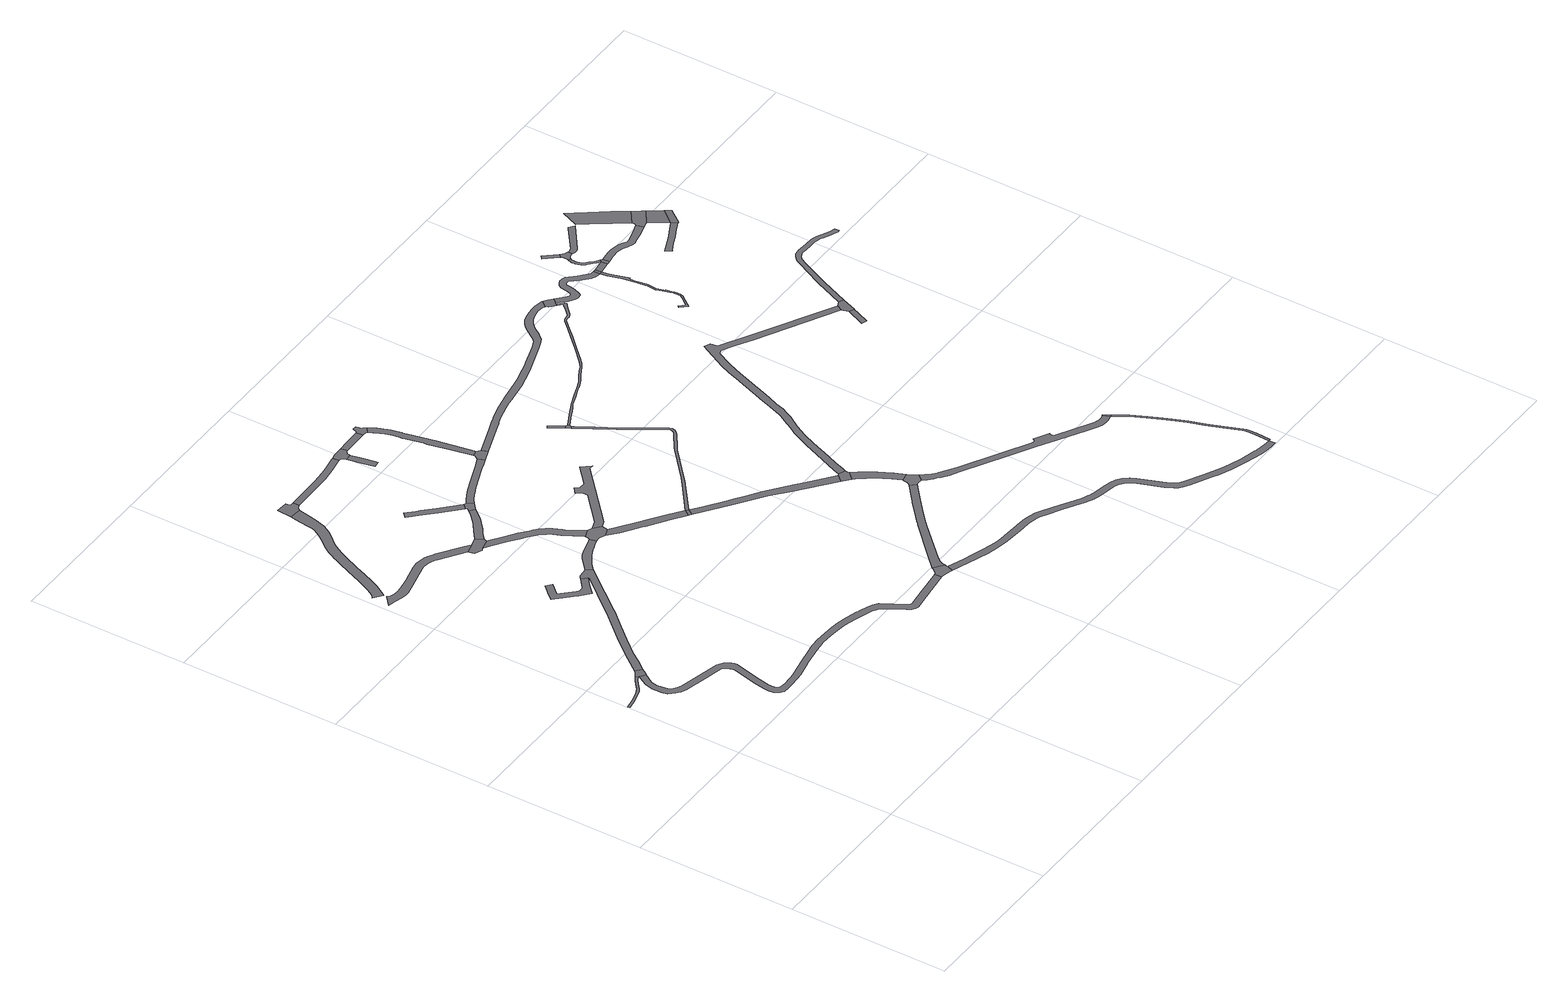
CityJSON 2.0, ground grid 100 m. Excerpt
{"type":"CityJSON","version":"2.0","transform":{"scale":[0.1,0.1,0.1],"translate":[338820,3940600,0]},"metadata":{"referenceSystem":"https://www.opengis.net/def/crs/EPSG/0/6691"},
"CityObjects":{
"road1":{"type":"Road","attributes":{"RoadStructureAttribute.sectionType":"1"},"geometry":[{"type":"MultiSurface","lod":"1","boundaries":[[[0,1,2,3,4,5,6,7,8,9,10,11,12,13,14,15]]]}]},
"road2":{"type":"Road","geometry":[{"type":"MultiSurface","lod":"1","boundaries":[[[16,17,18,19,20,21,22,23,0,15]]]}]},
"road3":{"type":"Road","attributes":{"RoadStructureAttribute.sectionType":"1"},"geometry":[{"type":"MultiSurface","lod":"1","boundaries":[[[20,24,25,26,27,28,29,30,31,32,33,34,35,36,37,38,39,40,41,42,43,44,45,46,47,48,49,21]]]}]},
"road4":{"type":"Road","attributes":{"RoadStructureAttribute.sectionType":"1"},"geometry":[{"type":"MultiSurface","lod":"1","boundaries":[[[50,51,52,53,54,55,56,57,58,59,60,61,62,63,64,65,66,67,68,69,70,71,72,73,74,75,76,77,78,79,80,81,82,83,84]]]}]},
"road5":{"type":"Road","attributes":{"RoadStructureAttribute.sectionType":"1"},"geometry":[{"type":"MultiSurface","lod":"1","boundaries":[[[85,86,87,88,89,90,91,92,93,94,95,96,97,98,99,100,101,102,103,104,105,106,107,108,109,110,111,112,113,114,115,116,117,118,119,120,121,122,123,124,125,126,127,128]]]}]},
"road6":{"type":"Road","attributes":{"RoadStructureAttribute.sectionType":"1"},"geometry":[{"type":"MultiSurface","lod":"1","boundaries":[[[129,130,131,132,133,134,135,136,137,138,139,140,141,142,143,144,145,146,147,148,149,150,151,152,153,154,155,156,157,158,159,160,161,162,163,164,165,166,167,168,169,170,171,172,173,174,175,176,177,178,179,180,181,182,183,184,185,186,187,188,189,190,191,192,193,194,195,196,197,198,199,200,201,202,203,204,205,206,207,208,209,210,211,212,213,214,215,216,217,218,219,220,221,222,223,224,225,226,227,228,229,230,231,232,233,18,17]]]}]},
"road7":{"type":"Road","attributes":{"RoadStructureAttribute.sectionType":"1"},"geometry":[{"type":"MultiSurface","lod":"1","boundaries":[[[38,234,235,236,237,238,239,240,241,242,243,244,245,246,247,248,249,250,251,252,39]]]}]},
"road8":{"type":"Road","geometry":[{"type":"MultiSurface","lod":"1","boundaries":[[[253,254,255,256,257,258,68,67]]]}]},
"road9":{"type":"Road","geometry":[{"type":"MultiSurface","lod":"1","boundaries":[[[259,260,261,262,263,264,265,85,128,266,267,268,269,270,271,272]]]}]},
"road10":{"type":"Road","geometry":[{"type":"MultiSurface","lod":"1","boundaries":[[[273,274,275,276,277,278,279,280,35,34,281,282,283,284,285,286,287,288]]]}]},
"road11":{"type":"Road","attributes":{"RoadStructureAttribute.sectionType":"1"},"geometry":[{"type":"MultiSurface","lod":"1","boundaries":[[[255,289,290,291,292,293,294,295,296,297,298,299,300,301,302,303,304,305,306,307,308,309,310,256]]]}]},
"road12":{"type":"Road","attributes":{"RoadStructureAttribute.sectionType":"1"},"geometry":[{"type":"MultiSurface","lod":"1","boundaries":[[[311,312,313,314,315,258,257,316,317,318,319,320,321,322]]]}]},
"road13":{"type":"Road","attributes":{"RoadStructureAttribute.sectionType":"1"},"geometry":[{"type":"MultiSurface","lod":"1","boundaries":[[[323,324,325,326,327,328,329,330,331]]]}]},
"road14":{"type":"Road","geometry":[{"type":"MultiSurface","lod":"1","boundaries":[[[332,300,299,333,334,273,288,335,336,337,338,339,340]]]}]},
"road15":{"type":"Road","attributes":{"RoadStructureAttribute.sectionType":"1"},"geometry":[{"type":"MultiSurface","lod":"1","boundaries":[[[271,341,342,343,344,345,346,347,348,349,350,351,352,353,354,355,356,357,358,359,360,272]]]}]},
"road16":{"type":"Road","geometry":[{"type":"MultiSurface","lod":"1","boundaries":[[[330,361,322,321,362,363,364,331]]]}]},
"road17":{"type":"Road","attributes":{"RoadStructureAttribute.sectionType":"1"},"geometry":[{"type":"MultiSurface","lod":"1","boundaries":[[[365,366,367,368,369,339,338,370,371,372,373,374,375]]]}]},
"road18":{"type":"Road","geometry":[{"type":"MultiSurface","lod":"1","boundaries":[[[376,377,378,379,380,381,382,180,179,383,384,385]]]}]},
"road19":{"type":"Road","attributes":{"RoadStructureAttribute.sectionType":"1"},"geometry":[{"type":"MultiSurface","lod":"1","boundaries":[[[386,387,388,389,390,391,364,363,392,393,394,395,396,397,398,399,400,401,402]]]}]},
"road20":{"type":"Road","attributes":{"RoadStructureAttribute.sectionType":"1"},"geometry":[{"type":"MultiSurface","lod":"1","boundaries":[[[403,404,405,406,407,408,409]]]}]},
"road21":{"type":"Road","geometry":[{"type":"MultiSurface","lod":"1","boundaries":[[[410,411,412,413,414,409,408,415,416,417,418,419,420,421,422,423,424,425,351,350]]]}]},
"road22":{"type":"Road","attributes":{"RoadStructureAttribute.sectionType":"1"},"geometry":[{"type":"MultiSurface","lod":"1","boundaries":[[[426,427,428,429,430,431,432,433,434,435,436,332,340]]]}]},
"road23":{"type":"Road","geometry":[{"type":"MultiSurface","lod":"1","boundaries":[[[437,438,365,375]]]}]},
"road24":{"type":"Road","attributes":{"RoadStructureAttribute.sectionType":"1"},"geometry":[{"type":"MultiSurface","lod":"1","boundaries":[[[439,440,423,422,441,442]]]}]},
"road25":{"type":"Road","geometry":[{"type":"MultiSurface","lod":"1","boundaries":[[[443,402,401,444,445,446,447]]]}]},
"road26":{"type":"Road","attributes":{"RoadStructureAttribute.sectionType":"1"},"geometry":[{"type":"MultiSurface","lod":"1","boundaries":[[[446,448,449,450,451,452,453,454,455,456,457,458,459,460,461,462,463,464,465,466,467,468,469,470,471,472,473,474,475,476,477,478,479,480,481,447]]]}]},
"road27":{"type":"Road","geometry":[{"type":"MultiSurface","lod":"1","boundaries":[[[482,483,484,464,463,485,486,487,488,489,490,491,492,493,494,439,442]]]}]},
"road28":{"type":"Road","attributes":{"RoadStructureAttribute.sectionType":"1"},"geometry":[{"type":"MultiSurface","lod":"1","boundaries":[[[495,496,497,498,499,500,501,502,503,504,505,506,507,508,509,510,511,512,513,514,515,516,379,378]]]}]},
"road29":{"type":"Road","attributes":{"RoadStructureAttribute.sectionType":"1"},"geometry":[{"type":"MultiSurface","lod":"1","boundaries":[[[437,517,518,519,520,521,522,523,524,525,526,527,528,529,530,531,532,533,438]]]}]},
"road30":{"type":"Road","attributes":{"RoadStructureAttribute.sectionType":"1"},"geometry":[{"type":"MultiSurface","lod":"1","boundaries":[[[534,535,536,537,538,539,540,541,542,543,544,545,546,547,548,549,550,551,552,553,554,555,556,557,558,559,560,561,562,563,564,565,566,567,568,569,570,571,365,438]]]}]},
"road31":{"type":"Road","geometry":[{"type":"MultiSurface","lod":"1","boundaries":[[[572,573,574,575]]]}]},
"road32":{"type":"Road","geometry":[{"type":"MultiSurface","lod":"1","boundaries":[[[576,572,575,577,553,552,578,579,580]]]}]},
"road33":{"type":"Road","geometry":[{"type":"MultiSurface","lod":"1","boundaries":[[[524,523,581,582,583,584,585]]]}]},
"road34":{"type":"Road","attributes":{"RoadStructureAttribute.sectionType":"1"},"geometry":[{"type":"MultiSurface","lod":"1","boundaries":[[[586,587,588,589,590,591,582,581,592,593,594,595,596,597]]]}]},
"road35":{"type":"Road","geometry":[{"type":"MultiSurface","lod":"1","boundaries":[[[598,599,600,505,504,601,602,603,604,605,586,597]]]}]},
"road36":{"type":"Road","attributes":{"RoadStructureAttribute.sectionType":"1"},"geometry":[{"type":"MultiSurface","lod":"1","boundaries":[[[606,607,608,609,610,611,612,613,614,615,616,617,618,619,620,621,622,623,624,625,626,627,628,629,630,631,632,633,634,635,636,637,638,639,640,641,642,643,644,645,646,647,648,649,376,385,650,651,652,653,654,655,656,657,658,659,660,661,662,663,664,665,666,667,668,669,670,671,672,673,674,675,676,677,678,679,680,681,682,683,684,685,686,687,688,689,690,691]]]}]},
"road37":{"type":"Road","attributes":{"RoadStructureAttribute.sectionType":"1"},"geometry":[{"type":"MultiSurface","lod":"1","boundaries":[[[692,693,694,695,696,697,698,699,700,701,702,703,704,705,706,707,708,709,710,711,712,713,714,715,716,717,718,719,720,721,445,444,722,723,724,725,726,727,728,729,730,731,732,733,734,735,736,737,738,739,740,741,742,743,744,745,746,747,748,749,750,751,752]]]}]},
"road38":{"type":"Road","attributes":{"RoadStructureAttribute.sectionType":"1"},"geometry":[{"type":"MultiSurface","lod":"1","boundaries":[[[603,753,754,755,756,757,758,759,760,761,762,763,764,765,766,767,768,769,770,771,772,773,774,775,776,777,778,779,780,781,782,783,784,785,786,787,788,789,790,791,792,793,794,795,604]]]}]},
"road39":{"type":"Road","attributes":{"RoadStructureAttribute.sectionType":"1"},"geometry":[{"type":"MultiSurface","lod":"1","boundaries":[[[579,796,797,798,799,800,801,802,803,804,805,806,807,808,809,810,811,812,813,814,815,816,817,818,819,820,821,822,823,824,825,826,827,828,829,830,831,832,833,834,835,836,837,838,839,840,841,842,843,844,845,846,847,848,849,850,851,852,853,854,855,856,857,580]]]}]},
"road40":{"type":"Road","geometry":[{"type":"MultiSurface","lod":"1","boundaries":[[[858,859,860,861,862,863,864,865,866,867,868,869,870,871,872,873,874,875,876,877,878,879,880,881,882,585,584,883,884,885,886,887,888,889,890,891,892,893,894,895,896,897,898,899,900,901,902,903,904]]]}]},
"road41":{"type":"Road","geometry":[{"type":"MultiSurface","lod":"1","boundaries":[[[905,906,772,771,907,908]]]}]},
"road42":{"type":"Road","attributes":{"RoadStructureAttribute.sectionType":"1"},"geometry":[{"type":"MultiSurface","lod":"1","boundaries":[[[907,909,910,911,912,913,914,915,916,917,918,919,920,691,921,922,923,924,925,926,927,928,929,930,931,932,933,908]]]}]},
"road43":{"type":"Road","geometry":[{"type":"MultiSurface","lod":"1","boundaries":[[[934,935,936,828,827,937,938,939,940,692,752]]]}]},
"road44":{"type":"Road","attributes":{"RoadStructureAttribute.sectionType":"1"},"geometry":[{"type":"MultiSurface","lod":"1","boundaries":[[[941,942,943,944,945,946,947,948,949,950,951,952,953,954,955,956,939,938,957,958,959,960,961,962,963,964,965,966,967,968,969,970,971,972,973,974,975,976,977,978]]]}]},
"road45":{"type":"Road","attributes":{"RoadStructureAttribute.sectionType":"1"},"geometry":[{"type":"MultiSurface","lod":"1","boundaries":[[[979,980,981,982,983,984,985,986,987,988,989,990,991,992,993,994,995,996,997,998,999,1000,1001,1002,1003,1004,1005,1006,1007,1008,1009,1010,1011,1012,1013,1014,1015,1016,1017,1018,1019,1020,1021,1022,1023,1024,1025,1026,1027,1028,1029,1030,1031,1032,1033,1034,1035,1036,1037,1038,1039,1040]]]}]},
"road46":{"type":"Road","geometry":[{"type":"MultiSurface","lod":"1","boundaries":[[[1039,1041,1042,978,977,1040]]]}]},
"road47":{"type":"Road","geometry":[{"type":"MultiSurface","lod":"1","boundaries":[[[1043,1044,1045,1046,1047]]]}]},
"road48":{"type":"Road","attributes":{"RoadStructureAttribute.sectionType":"1"},"geometry":[{"type":"MultiSurface","lod":"1","boundaries":[[[1048,1041,1039,1049,1050,1051]]]}]},
"road49":{"type":"Road","attributes":{"RoadStructureAttribute.sectionType":"1"},"geometry":[{"type":"MultiSurface","lod":"1","boundaries":[[[1052,1053,1054,1055,1056]]]}]},
"road50":{"type":"Road","attributes":{"RoadStructureAttribute.sectionType":"1"},"geometry":[{"type":"MultiSurface","lod":"1","boundaries":[[[1057,1058,1059,1060,1061,1062,1063,1064,1065,1066,1067,1068,1069,1070,1071,1072,1073,1074,1075,1076,1077,1078,1079,1080,1081,1082,1083,1084,1085,1086,1051]]]}]},
"road51":{"type":"Road","geometry":[{"type":"MultiSurface","lod":"1","boundaries":[[[1087,1088,1089,1090,1091,1072,1071,1092,1093,1094,1095,1096,1097,1098,1099,1100,1101,1102,1103,1104,1105,1106,1107,1052,1056]]]}]},
"road52":{"type":"Road","geometry":[{"type":"MultiSurface","lod":"1","boundaries":[[[903,1043,1047,1108,1109,1110,1111,904]]]}]},
"road53":{"type":"Road","geometry":[{"type":"MultiSurface","lod":"1","boundaries":[[[1057,1051,1050,1112,1113]]]}]},
"road54":{"type":"Road","attributes":{"RoadStructureAttribute.sectionType":"1"},"geometry":[{"type":"MultiSurface","lod":"1","boundaries":[[[1100,1114,1115,1116,1117,1118,1119,1120,1121,1122,1123,1124,1125,1126,1127,1128,1101]]]}]},
"road55":{"type":"Road","attributes":{"RoadStructureAttribute.sectionType":"1"},"geometry":[{"type":"MultiSurface","lod":"1","boundaries":[[[1112,1129,1130,1131,1132,1133,1134,1135,1136,1137,1138,1139,1140,1141,1142,1143,1144,1145,1146,1147,1148,1149,1150,1151,1152,1153,1154,1155,1156,1157,1158,1113]]]}]},
"road56":{"type":"Road","attributes":{"RoadStructureAttribute.sectionType":"1"},"geometry":[{"type":"MultiSurface","lod":"1","boundaries":[[[1159,1160,1161,1162,1163,1164,1165,1166,1167,1168,1169]]]}]},
"road57":{"type":"Road","attributes":{"RoadStructureAttribute.sectionType":"1"},"geometry":[{"type":"MultiSurface","lod":"1","boundaries":[[[1170,1171,1172,1173,1174,1175,1176,1177,1178,1179,1180,1181,1182,1183,1184,1185,1186,1187,1188,1189,1190,1191,1192,1193,1194,1195,1196,1197,1198,1199,1200,1201,1202,1203,1204,1205,1206,1207,1208,1111,1110]]]}]},
"road58":{"type":"Road","attributes":{"function":"2","RoadStructureAttribute.sectionType":"1"},"geometry":[{"type":"MultiSurface","lod":"1","boundaries":[[[1209,1210,1211,1212,1213,1214,1215,1216,1217,1218,1219,1220]]]}]},
"road59":{"type":"Road","geometry":[{"type":"MultiSurface","lod":"1","boundaries":[[[1221,1213,1212,1222,1223,1224,1143,1142,1225,1226,1227]]]}]},
"road60":{"type":"Road","attributes":{"function":"2","RoadStructureAttribute.sectionType":"1"},"geometry":[{"type":"MultiSurface","lod":"1","boundaries":[[[1226,1228,1229,1230,1231,1227]]]}]},
"road61":{"type":"Road","geometry":[{"type":"MultiSurface","lod":"1","boundaries":[[[1231,1230,1169,1168,1232,1233]]]}]}
},
"vertices":[
[253,1844,0],[222,1824,0],[184,1793,0],[166,1779,0],[150,1770,0],[130,1762,0],[69,1745,0],[8,1735,0],[11,1720,0],[72,1730,0],[135,1747,0],[156,1756,0],[174,1766,0],[193,1782,0],[231,1812,0],[262,1830,0],
[266,1830,0],[266,1827,0],[300,1802,0],[308,1812,0],[332,1845,0],[294,1873,0],[287,1867,0],[282,1863,0],
[379,1907,0],[428,1973,0],[492,2049,0],[503,2062,0],[582,2150,0],[676,2254,0],[685,2265,0],[779,2379,0],[787,2390,0],[881,2505,0],[918,2551,0],[894,2588,0],[836,2585,0],[823,2575,0],[815,2568,0],[843,2535,0],[848,2533,0],[752,2418,0],[651,2295,0],[641,2283,0],[554,2186,0],[469,2092,0],[463,2084,0],[412,2024,0],[393,2001,0],[315,1900,0],
[42,3326,0],[62,3323,0],[92,3317,0],[144,3301,0],[167,3297,0],[194,3298,0],[215,3302,0],[261,3313,0],[295,3321,0],[412,3348,0],[434,3350,0],[454,3348,0],[467,3347,0],[480,3344,0],[500,3337,0],[522,3325,0],[526,3322,0],[677,3220,0],[741,3235,0],[708,3259,0],[562,3358,0],[550,3366,0],[523,3382,0],[499,3392,0],[467,3398,0],[435,3400,0],[404,3397,0],[396,3395,0],[284,3370,0],[207,3354,0],[173,3352,0],[143,3355,0],[125,3360,0],[111,3369,0],[102,3380,0],
[404,4202,0],[403,4191,0],[395,4133,0],[387,4080,0],[383,4059,0],[376,4035,0],[361,4004,0],[343,3977,0],[328,3958,0],[312,3937,0],[286,3906,0],[254,3859,0],[235,3822,0],[231,3813,0],[215,3776,0],[202,3750,0],[172,3677,0],[133,3585,0],[121,3557,0],[94,3500,0],[68,3455,0],[57,3445,0],[47,3440,0],[102,3399,0],[118,3424,0],[147,3471,0],[176,3532,0],[216,3626,0],[227,3653,0],[275,3765,0],[289,3796,0],[305,3828,0],[334,3870,0],[358,3899,0],[394,3940,0],[403,3953,0],[405,3957,0],[416,3973,0],[437,4015,0],[445,4039,0],[453,4070,0],[464,4120,0],[471,4159,0],[478,4195,0],
[246,1795,0],[227,1756,0],[220,1730,0],[216,1709,0],[214,1680,0],[216,1651,0],[226,1612,0],[254,1578,0],[281,1559,0],[311,1546,0],[446,1512,0],[569,1484,0],[581,1473,0],[587,1465,0],[594,1455,0],[598,1444,0],[603,1428,0],[601,1410,0],[566,1264,0],[551,1193,0],[548,1158,0],[554,1130,0],[562,1114,0],[573,1098,0],[592,1083,0],[625,1080,0],[657,1080,0],[723,1083,0],[764,1089,0],[869,1110,0],[877,1112,0],[998,1133,0],[1029,1136,0],[1072,1139,0],[1146,1136,0],[1204,1132,0],[1254,1125,0],[1275,1120,0],[1291,1115,0],[1357,1095,0],[1385,1087,0],[1451,1064,0],[1472,1052,0],[1491,1039,0],[1566,912,0],[1582,889,0],[1600,875,0],[1622,870,0],[1653,874,0],[1887,903,0],[1911,905,0],[1909,949,0],[1873,945,0],[1755,931,0],[1647,919,0],[1628,916,0],[1619,917,0],[1614,921,0],[1603,936,0],[1525,1070,0],[1497,1091,0],[1470,1105,0],[1421,1122,0],[1402,1129,0],[1398,1130,0],[1302,1157,0],[1279,1162,0],[1259,1166,0],[1208,1172,0],[1148,1175,0],[1072,1179,0],[1026,1176,0],[992,1173,0],[975,1170,0],[870,1151,0],[754,1128,0],[717,1123,0],[696,1122,0],[659,1120,0],[631,1120,0],[613,1124,0],[604,1131,0],[597,1145,0],[594,1161,0],[596,1188,0],[607,1255,0],[641,1392,0],[650,1430,0],[648,1449,0],[642,1467,0],[634,1484,0],[621,1500,0],[606,1513,0],[585,1525,0],[456,1554,0],[325,1587,0],[303,1596,0],[283,1610,0],[265,1632,0],[258,1661,0],[256,1682,0],[255,1705,0],[258,1722,0],[263,1742,0],[280,1773,0],
[777,2535,0],[761,2522,0],[753,2517,0],[744,2515,0],[734,2516,0],[722,2517,0],[711,2522,0],[709,2525,0],[630,2604,0],[689,2669,0],[656,2697,0],[600,2638,0],[572,2604,0],[602,2575,0],[618,2559,0],[662,2515,0],[683,2494,0],[742,2444,0],[788,2491,0],
[684,3180,0],[729,3160,0],[746,3169,0],[814,3185,0],[818,3202,0],[793,3248,0],
[503,4260,0],[498,4262,0],[492,4267,0],[488,4272,0],[485,4281,0],[484,4291,0],[414,4298,0],[487,4209,0],[492,4213,0],[496,4216,0],[500,4217,0],[507,4219,0],[515,4221,0],[514,4260,0],
[1133,2716,0],[1097,2704,0],[1067,2696,0],[1040,2689,0],[1018,2683,0],[992,2671,0],[970,2657,0],[930,2623,0],[958,2586,0],[998,2615,0],[1016,2626,0],[1040,2637,0],[1061,2647,0],[1079,2654,0],[1110,2665,0],[1145,2675,0],
[788,3142,0],[874,3081,0],[929,3039,0],[965,3013,0],[1002,2984,0],[1022,2965,0],[1041,2941,0],[1058,2917,0],[1061,2908,0],[1080,2866,0],[1142,2750,0],[1192,2768,0],[1131,2877,0],[1124,2889,0],[1102,2941,0],[1081,2971,0],[1058,2999,0],[1034,3022,0],[1018,3035,0],[994,3054,0],[966,3075,0],[903,3121,0],
[960,3384,0],[925,3350,0],[898,3328,0],[887,3319,0],[853,3294,0],[831,3214,0],[854,3235,0],[887,3259,0],[931,3296,0],[962,3324,0],[1014,3387,0],[983,3412,0],
[904,3571,0],[841,3634,0],[823,3652,0],[772,3703,0],[744,3675,0],[813,3606,0],[876,3542,0],[986,3438,0],[1015,3466,0],
[1222,2754,0],[1142,2736,0],[1139,2725,0],[1159,2677,0],[1172,2677,0],[1190,2671,0],[1209,2660,0],[1261,2682,0],[1267,2718,0],
[533,4222,0],[570,4222,0],[666,4225,0],[740,4226,0],[791,4228,0],[828,4230,0],[873,4237,0],[917,4245,0],[955,4253,0],[969,4254,0],[963,4294,0],[953,4293,0],[910,4284,0],[867,4277,0],[824,4270,0],[778,4268,0],[739,4266,0],[665,4265,0],[643,4264,0],[570,4262,0],
[996,3428,0],[1021,3393,0],[1055,3421,0],[1031,3460,0],
[1636,2413,0],[1544,2477,0],[1447,2546,0],[1411,2572,0],[1302,2648,0],[1272,2608,0],[1328,2569,0],[1384,2531,0],[1400,2519,0],[1516,2438,0],[1607,2373,0],
[2008,928,0],[2009,938,0],[2010,948,0],[1952,993,0],[1946,984,0],[1932,964,0],[1920,954,0],[1916,905,0],[1954,900,0],[1992,888,0],
[1340,3598,0],[1317,3588,0],[1213,3548,0],[1133,3515,0],[1092,3495,0],[1058,3476,0],[1082,3442,0],[1111,3460,0],[1150,3478,0],[1156,3481,0],[1228,3511,0],[1332,3553,0],[1348,3557,0],[1371,3564,0],[1371,3565,0],[1408,3578,0],[1392,3621,0],
[1016,4132,0],[1029,4057,0],[1069,4064,0],[1055,4140,0],[1051,4161,0],[1038,4227,0],[998,4222,0],
[978,4252,0],[985,4246,0],[990,4240,0],[992,4237,0],[996,4230,0],[1039,4236,0],[1039,4242,0],[1041,4248,0],[1045,4252,0],[1050,4256,0],[1055,4259,0],[1060,4260,0],[1066,4261,0],[1058,4303,0],[1020,4301,0],[988,4298,0],
[1305,2733,0],[1659,3056,0],[1688,3053,0],[1642,3109,0],[1528,3005,0],[1490,3008,0],[1469,3035,0],[1431,3002,0],[1455,2971,0],[1456,2938,0],[1278,2776,0],
[1624,2361,0],[1651,2399,0],
[1222,4307,0],[1118,4306,0],[1119,4263,0],[1227,4264,0],
[1409,3647,0],[1480,3605,0],[1466,3643,0],[1447,3663,0],[1408,3655,0],
[1419,3807,0],[1402,3895,0],[1392,3945,0],[1367,4068,0],[1362,4094,0],[1362,4098,0],[1355,4127,0],[1347,4161,0],[1341,4181,0],[1334,4200,0],[1327,4218,0],[1319,4235,0],[1313,4247,0],[1306,4260,0],[1300,4270,0],[1293,4281,0],[1258,4255,0],[1264,4248,0],[1268,4240,0],[1274,4227,0],[1280,4215,0],[1289,4199,0],[1291,4194,0],[1296,4182,0],[1300,4167,0],[1306,4150,0],[1312,4123,0],[1318,4090,0],[1323,4065,0],[1323,4063,0],[1348,3946,0],[1352,3923,0],[1360,3885,0],[1381,3786,0],
[1231,4264,0],[1243,4262,0],[1249,4261,0],[1286,4289,0],[1279,4296,0],[1274,4303,0],[1269,4313,0],[1267,4323,0],[1267,4338,0],[1242,4339,0],[1238,4325,0],[1234,4315,0],[1231,4311,0],
[2015,970,0],[2024,988,0],[2044,1015,0],[2244,1219,0],[2268,1243,0],[2273,1248,0],[2356,1323,0],[2417,1376,0],[2487,1434,0],[2522,1463,0],[2493,1498,0],[2420,1437,0],[2388,1410,0],[2376,1400,0],[2326,1357,0],[2252,1290,0],[2237,1276,0],[2230,1270,0],[2045,1087,0],[2016,1058,0],[2006,1048,0],[1961,1004,0],
[1815,2225,0],[1980,2106,0],[2000,2090,0],[2011,2081,0],[2087,2019,0],[2165,1956,0],[2318,1833,0],[2352,1871,0],[2193,1998,0],[2157,2028,0],[2041,2121,0],[2029,2129,0],[2008,2146,0],[1927,2200,0],[1864,2243,0],[1840,2259,0],[1723,2345,0],
[1801,2517,0],[1851,2557,0],[1876,2578,0],[2047,2728,0],[2058,2739,0],[2071,2747,0],[2080,2753,0],[2087,2758,0],[2169,2816,0],[2187,2830,0],[2199,2848,0],[2203,2866,0],[2197,2886,0],[2155,2951,0],[2049,3116,0],[1981,3232,0],[1957,3273,0],[1922,3332,0],[1917,3341,0],[1903,3332,0],[1907,3325,0],[1940,3269,0],[1963,3231,0],[2029,3119,0],[2036,3108,0],[2183,2880,0],[2187,2866,0],[2185,2854,0],[2176,2840,0],[2160,2828,0],[2077,2770,0],[2062,2760,0],[2054,2754,0],[2048,2750,0],[2037,2739,0],[1866,2589,0],[1842,2569,0],[1792,2529,0],
[1900,3373,0],[1845,3456,0],[1832,3448,0],[1884,3363,0],
[1907,3367,0],[1892,3351,0],[1915,3350,0],[1917,3355,0],[1915,3367,0],
[2364,1792,0],[2409,1835,0],[2407,1849,0],[2408,1862,0],[2366,1878,0],
[2564,1564,0],[2539,1627,0],[2516,1672,0],[2497,1710,0],[2465,1761,0],[2440,1797,0],[2393,1763,0],[2417,1730,0],[2450,1684,0],[2467,1650,0],[2489,1605,0],[2512,1552,0],
[2512,1534,0],[2507,1519,0],[2503,1510,0],[2532,1467,0],[2548,1467,0],[2564,1465,0],[2599,1503,0],[2580,1532,0],
[3865,49,0],[3833,53,0],[3794,60,0],[3784,63,0],[3686,89,0],[3617,112,0],[3586,123,0],[3559,136,0],[3483,173,0],[3450,190,0],[3362,236,0],[3328,257,0],[3316,268,0],[3305,281,0],[3284,322,0],[3226,480,0],[3209,513,0],[3184,544,0],[3153,567,0],[3118,582,0],[3080,590,0],[3036,598,0],[3010,603,0],[2984,609,0],[2965,615,0],[2955,619,0],[2943,624,0],[2915,637,0],[2828,690,0],[2803,705,0],[2706,759,0],[2667,780,0],[2635,792,0],[2602,798,0],[2572,803,0],[2526,807,0],[2493,809,0],[2407,814,0],[2375,817,0],[2342,822,0],[2290,833,0],[2238,847,0],[2171,869,0],[2113,890,0],[2096,850,0],[2157,828,0],[2226,805,0],[2280,791,0],[2334,780,0],[2370,774,0],[2404,771,0],[2490,766,0],[2566,761,0],[2594,756,0],[2607,753,0],[2624,750,0],[2649,741,0],[2685,722,0],[2781,668,0],[2894,600,0],[2925,584,0],[2951,574,0],[2954,573,0],[2973,567,0],[3001,561,0],[3106,541,0],[3132,530,0],[3154,513,0],[3171,491,0],[3190,451,0],[3245,305,0],[3269,259,0],[3284,238,0],[3302,222,0],[3340,199,0],[3464,135,0],[3500,117,0],[3540,97,0],[3570,83,0],[3604,71,0],[3672,49,0],[3783,18,0],[3825,10,0],[3862,7,0],[3905,8,0],[3904,46,0],
[2753,4076,0],[2724,4085,0],[2699,4089,0],[2679,4089,0],[2663,4089,0],[2632,4085,0],[2592,4078,0],[2564,4070,0],[2535,4052,0],[2513,4029,0],[2492,4004,0],[2470,3973,0],[2447,3938,0],[2441,3933,0],[2428,3922,0],[2382,3903,0],[2255,3861,0],[2239,3857,0],[2187,3842,0],[2156,3833,0],[2114,3822,0],[2059,3810,0],[1944,3791,0],[1892,3782,0],[1842,3772,0],[1748,3746,0],[1740,3743,0],[1703,3730,0],[1652,3710,0],[1618,3698,0],[1666,3673,0],[1717,3692,0],[1727,3696,0],[1736,3699,0],[1760,3708,0],[1851,3733,0],[1899,3743,0],[1938,3747,0],[1949,3749,0],[2067,3768,0],[2124,3780,0],[2168,3792,0],[2200,3801,0],[2268,3824,0],[2396,3868,0],[2448,3888,0],[2468,3899,0],[2486,3916,0],[2498,3932,0],[2506,3941,0],[2528,3973,0],[2546,3995,0],[2564,4013,0],[2588,4028,0],[2601,4035,0],[2609,4038,0],[2638,4045,0],[2666,4049,0],[2696,4049,0],[2714,4045,0],[2723,4038,0],
[2587,1440,0],[2600,1429,0],[2616,1415,0],[2628,1405,0],[2648,1387,0],[2689,1358,0],[2750,1326,0],[3009,1180,0],[3154,1098,0],[3275,1027,0],[3436,936,0],[3485,908,0],[3507,896,0],[3516,892,0],[3531,889,0],[3547,888,0],[3566,889,0],[3584,891,0],[3607,897,0],[3591,940,0],[3575,934,0],[3547,932,0],[3528,938,0],[3523,940,0],[3506,948,0],[3298,1066,0],[3294,1080,0],[3295,1089,0],[3300,1096,0],[3291,1100,0],[3218,1141,0],[3210,1146,0],[3204,1138,0],[3197,1133,0],[3189,1131,0],[3174,1133,0],[3016,1222,0],[2770,1361,0],[2714,1396,0],[2676,1422,0],[2671,1426,0],[2648,1447,0],[2621,1475,0],
[2000,3397,0],[2009,3401,0],[2025,3408,0],[2059,3428,0],[2082,3440,0],[2148,3466,0],[2194,3484,0],[2226,3494,0],[2229,3495,0],[2260,3508,0],[2288,3523,0],[2315,3541,0],[2321,3545,0],[2352,3561,0],[2388,3580,0],[2414,3598,0],[2422,3606,0],[2436,3619,0],[2506,3690,0],[2564,3747,0],[2583,3767,0],[2636,3823,0],[2685,3875,0],[2703,3878,0],[2717,3877,0],[2732,3883,0],[2742,3890,0],[2784,3929,0],[2804,3946,0],[2811,3955,0],[2812,3966,0],[2779,4002,0],[2768,3989,0],[2796,3964,0],[2786,3956,0],[2776,3944,0],[2762,3929,0],[2734,3900,0],[2726,3894,0],[2716,3892,0],[2702,3891,0],[2688,3888,0],[2678,3882,0],[2628,3830,0],[2576,3774,0],[2499,3697,0],[2429,3626,0],[2407,3606,0],[2383,3588,0],[2347,3570,0],[2316,3554,0],[2283,3532,0],[2270,3525,0],[2255,3517,0],[2225,3504,0],[2191,3493,0],[2145,3475,0],[2089,3453,0],[2078,3449,0],[2054,3437,0],[2019,3421,0],[1995,3408,0],
[3126,2955,0],[2951,3053,0],[2941,3096,0],[2907,3112,0],[2889,3078,0],[2860,3027,0],[2816,2937,0],[2787,2870,0],[2764,2811,0],[2680,2581,0],[2664,2537,0],[2657,2518,0],[2637,2463,0],[2625,2435,0],[2605,2398,0],[2598,2385,0],[2561,2321,0],[2536,2280,0],[2522,2252,0],[2517,2242,0],[2512,2233,0],[2479,2162,0],[2422,2023,0],[2400,1968,0],[2379,1914,0],[2417,1885,0],[2440,1946,0],[2464,2007,0],[2520,2145,0],[2551,2218,0],[2553,2223,0],[2571,2258,0],[2595,2298,0],[2644,2375,0],[2665,2416,0],[2679,2446,0],[2699,2503,0],[2722,2566,0],[2807,2795,0],[2829,2853,0],[2857,2919,0],[2899,3007,0],[2929,3015,0],[3000,2975,0],[3104,2916,0],[3587,2652,0],[3608,2691,0],
[3595,942,0],[3592,940,0],[3609,895,0],[3620,903,0],
[3663,810,0],[3706,722,0],[3741,643,0],[3761,598,0],[3778,554,0],[3794,511,0],[3824,416,0],[3859,319,0],[3901,218,0],[3903,204,0],[3905,185,0],[3907,144,0],[3918,48,0],[3921,144,0],[3919,186,0],[3917,206,0],[3914,222,0],[3872,325,0],[3836,420,0],[3807,516,0],[3792,559,0],[3774,603,0],[3754,649,0],[3719,728,0],[3675,817,0],
[2727,4035,0],[2733,4021,0],[2745,4009,0],[2778,4007,0],[2781,4008,0],[2808,4038,0],[2785,4057,0],
[3124,3984,0],[3109,3987,0],[3097,3994,0],[3049,4037,0],[3000,4087,0],[2982,4094,0],[2958,4094,0],[2939,4087,0],[2922,4074,0],[2912,4056,0],[2908,4029,0],[2903,4005,0],[2897,3986,0],[2888,3979,0],[2876,3977,0],[2857,3989,0],[2832,3958,0],[2869,3934,0],[2890,3928,0],[2911,3930,0],[2921,3939,0],[2932,3960,0],[2942,3996,0],[2947,4022,0],[2951,4043,0],[2953,4048,0],[2958,4052,0],[2965,4054,0],[2975,4054,0],[2978,4053,0],[3021,4009,0],[3034,3997,0],[3073,3961,0],[3089,3952,0],[3095,3949,0],[3121,3944,0],[3130,3944,0],[3130,3984,0],
[3138,3899,0],[3146,3870,0],[3161,3822,0],[3171,3779,0],[3174,3747,0],[3176,3724,0],[3184,3678,0],[3184,3675,0],[3184,3670,0],[3184,3665,0],[3182,3608,0],[3182,3604,0],[3182,3601,0],[3183,3599,0],[3198,3559,0],[3198,3557,0],[3207,3529,0],[3210,3511,0],[3211,3503,0],[3212,3493,0],[3212,3479,0],[3212,3474,0],[3210,3468,0],[3209,3464,0],[3207,3459,0],[3204,3456,0],[3198,3447,0],[3158,3397,0],[3130,3427,0],[3129,3428,0],[3118,3418,0],[3119,3417,0],[3156,3377,0],[3206,3441,0],[3213,3450,0],[3215,3454,0],[3218,3459,0],[3220,3466,0],[3221,3472,0],[3222,3478,0],[3222,3494,0],[3222,3504,0],[3220,3512,0],[3216,3531,0],[3208,3560,0],[3207,3561,0],[3193,3601,0],[3192,3604,0],[3192,3605,0],[3192,3608,0],[3195,3670,0],[3194,3675,0],[3194,3680,0],[3186,3725,0],[3184,3748,0],[3182,3782,0],[3191,3784,0],[3180,3828,0],[3165,3875,0],[3158,3903,0],[3150,3944,0],[3130,3940,0],
[3144,3984,0],[3143,3984,0],
[3602,2609,0],[3551,2495,0],[3582,2483,0],[3616,2559,0],[3632,2597,0],
[3152,3985,0],[3197,3951,0],[3229,3955,0],[3223,3995,0],
[3155,4223,0],[3086,4300,0],[3067,4283,0],[3133,4209,0],[3136,4206,0],
[3234,4008,0],[3219,4020,0],[3197,4038,0],[3186,4048,0],[3175,4059,0],[3169,4065,0],[3161,4074,0],[3157,4081,0],[3152,4094,0],[3149,4107,0],[3148,4124,0],[3149,4130,0],[3150,4134,0],[3153,4146,0],[3154,4150,0],[3138,4157,0],[3137,4152,0],[3133,4137,0],[3132,4131,0],[3131,4124,0],[3131,4117,0],[3132,4105,0],[3136,4089,0],[3142,4074,0],[3147,4064,0],[3156,4053,0],[3163,4047,0],[3175,4036,0],[3186,4025,0],[3203,4012,0],
[3138,4201,0],[3141,4193,0],[3143,4184,0],[3142,4177,0],[3141,4168,0],[3157,4153,0],[3157,4154,0],[3162,4159,0],[3167,4162,0],[3172,4164,0],[3176,4165,0],[3184,4167,0],[3190,4167,0],[3195,4166,0],[3196,4195,0],[3191,4196,0],[3186,4199,0],[3179,4203,0],[3172,4207,0],[3166,4212,0],[3159,4218,0],
[3633,2597,0],[3667,2684,0],[3671,2692,0],[3640,2705,0],
[3252,3958,0],[3246,3998,0],
[3200,4165,0],[3207,4162,0],[3216,4160,0],[3225,4160,0],[3233,4162,0],[3243,4166,0],[3251,4170,0],[3407,4284,0],[3412,4289,0],[3381,4315,0],[3370,4305,0],[3227,4199,0],[3213,4195,0],[3208,4193,0],[3202,4193,0],
[3294,3964,0],[3316,3966,0],[3329,3967,0],[3340,3968,0],[3363,3965,0],[3391,3958,0],[3415,3945,0],[3442,3933,0],[3461,3930,0],[3492,3936,0],[3521,3941,0],[3549,3946,0],[3580,3955,0],[3613,3964,0],[3598,4012,0],[3589,4009,0],[3580,4005,0],[3565,3998,0],[3537,3990,0],[3511,3983,0],[3482,3975,0],[3464,3971,0],[3450,3972,0],[3429,3983,0],[3406,3994,0],[3371,4004,0],[3341,4008,0],[3326,4007,0],[3314,4006,0],[3289,4004,0],
[3649,3824,0],[3614,3805,0],[3569,3785,0],[3495,3753,0],[3520,3716,0],[3523,3723,0],[3578,3750,0],[3630,3773,0],[3667,3792,0],[3742,3829,0],[3720,3861,0],
[3741,2863,0],[3768,2920,0],[3817,3023,0],[3828,3046,0],[3843,3076,0],[3850,3085,0],[3863,3096,0],[3878,3102,0],[3892,3106,0],[3906,3107,0],[3967,3102,0],[4011,3101,0],[4032,3098,0],[4048,3093,0],[4067,3083,0],[4097,3066,0],[4147,3047,0],[4157,3044,0],[4170,3043,0],[4169,3075,0],[4161,3075,0],[4143,3079,0],[4111,3093,0],[4081,3110,0],[4059,3120,0],[4038,3127,0],[4020,3130,0],[3973,3133,0],[3906,3138,0],[3886,3136,0],[3866,3132,0],[3848,3122,0],[3839,3114,0],[3829,3107,0],[3817,3093,0],[3790,3036,0],[3779,3013,0],[3714,2876,0],[3694,2831,0],
[3470,4233,0],[3537,4139,0],[3542,4130,0],[3604,4041,0],[3687,4100,0],[3651,4152,0],[3645,4161,0],[3626,4189,0],[3552,4292,0],[3508,4353,0],[3471,4401,0],[3426,4293,0],
[3723,4052,0],[3607,4029,0],[3607,4022,0],[3605,4017,0],[3643,3973,0],[3646,3974,0],[3735,4035,0],
[3648,3970,0],[3686,3918,0],[3723,3866,0],[3793,3951,0],
[3748,3826,0],[3817,3917,0]
]}
